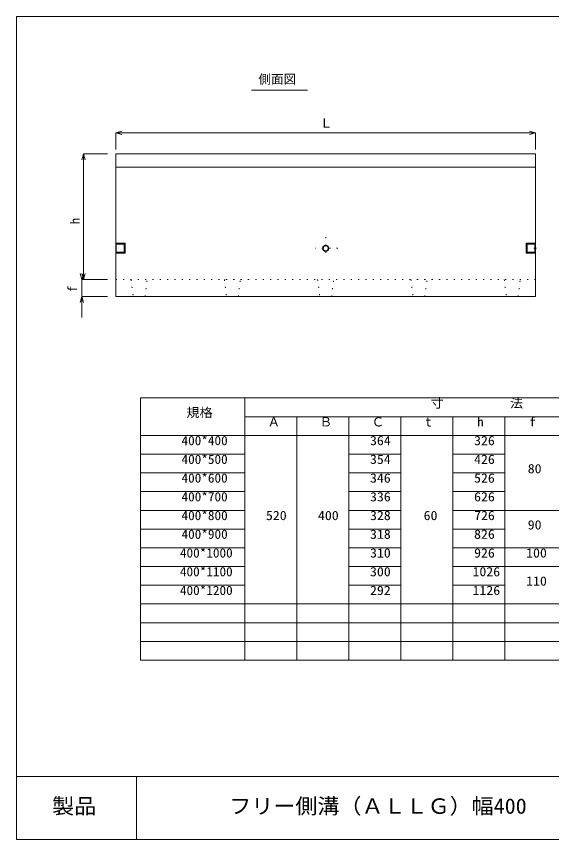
# Model space of a CAD drawing. Units: millimetres, scale not verified. Extents: x -162 to 6045, y 180 to 4102.
# Drawn here: x -162 to 2387, y 180 to 4102 of the extents above; entities that cross this region are included whole.
import ezdxf
from ezdxf.enums import TextEntityAlignment as Align

# ---------------------------------------------------------------- set-up
doc = ezdxf.new("R2010")
doc.units = ezdxf.units.MM
doc.header["$LTSCALE"] = 20
doc.linetypes.add('DOTTED', pattern=[1.75, 0.25, -1.5])
doc.layers.add('_0-0_', color=7, linetype='Continuous', lineweight=18)
doc.styles.add('ＭＳ ゴシック', font='')
doc.styles.get('ＭＳ ゴシック').set_extended_font_data('MS Gothic')

msp = doc.modelspace()

# ---------------------------------------------------------------- linework, layer by layer
at = {"layer": '_0-0_'}
for p, q in [((-161.72, 4102.25), (6045.25, 4102.25)), ((-161.72, 4102.25), (-161.72, 179.9)), ((957.62, 3751.58), (1224.29, 3751.58)), ((957.62, 3751.58), (1224.29, 3751.58)), ((311.33, 3448), (2311.33, 3448)), ((311.33, 3448), (311.33, 2768)), ((2311.33, 3448), (2311.33, 2768)), ((2311.33, 3384), (311.33, 3384)), ((311.33, 3074), (311.33, 3122.11)), ((2311.33, 3074), (2311.33, 3122.11)), ((311.33, 2972.01), (311.33, 3024)), ((311.33, 3022.01), (311.33, 2973.64)), ((356.33, 3021.34), (311.33, 3021.34)), ((351.33, 3016.34), (356.33, 3021.34)), ((356.33, 2974.67), (356.33, 3021.34)), ((2266.33, 2974.67), (2266.33, 3021.34)), ((2271.33, 3016.34), (2266.33, 3021.34)), ((2266.33, 3021.34), (2311.33, 3021.34)), ((2311.33, 2972.01), (2311.33, 3024)), ((2311.33, 2972.01), (2311.33, 3024)), ((2311.33, 3022.01), (2311.33, 2973.64)), ((351.33, 3016.34), (311.33, 3016.34)), ((314, 3013), (311.33, 3013)), ((314, 3005), (311.33, 3005)), ((314, 2991), (311.33, 2991)), ((314, 2983), (311.33, 2983)), ((314, 2983), (314, 3013)), ((351.33, 2979.67), (351.33, 3016.34)), ((2271.33, 2979.67), (2271.33, 3016.34)), ((2271.33, 3016.34), (2311.33, 3016.34)), ((2303.76, 2998), (2315.21, 2998)), ((2308.67, 2983), (2308.67, 3013)), ((2308.67, 3013), (2311.33, 3013)), ((2308.67, 3005), (2311.33, 3005)), ((2308.67, 2991), (2311.33, 2991)), ((2308.67, 2983), (2311.33, 2983)), ((351.33, 2979.67), (311.33, 2979.67)), ((356.33, 2974.67), (311.33, 2974.67)), ((351.33, 2979.67), (356.33, 2974.67)), ((2271.33, 2979.67), (2266.33, 2974.67)), ((2266.33, 2974.67), (2311.33, 2974.67)), ((2271.33, 2979.67), (2311.33, 2979.67)), ((2311.33, 2768), (311.33, 2768)), ((429.74, 2284.23), (5229.74, 2284.23)), ((429.74, 2284.23), (429.74, 1034.65)), ((925.61, 2284.23), (925.61, 1034.65)), ((925.61, 2194.98), (5229.74, 2194.98)), ((1173.54, 2194.98), (1173.54, 1034.65)), ((1421.47, 2194.98), (1421.47, 1034.65)), ((1669.41, 2194.98), (1669.41, 1034.65)), ((1917.34, 2194.98), (1917.34, 1034.65)), ((2165.28, 2194.98), (2165.28, 1034.65)), ((429.74, 2105.72), (5229.74, 2105.72)), ((429.74, 2016.46), (925.61, 2016.46)), ((1421.47, 2016.46), (1669.41, 2016.46)), ((1917.34, 2016.46), (2165.28, 2016.46)), ((429.74, 1927.21), (925.61, 1927.21)), ((1421.47, 1927.21), (1669.41, 1927.21)), ((1917.34, 1927.21), (2165.28, 1927.21)), ((429.74, 1837.95), (925.61, 1837.95)), ((1421.47, 1837.95), (1669.41, 1837.95)), ((1917.34, 1837.95), (2165.28, 1837.95)), ((429.74, 1748.7), (925.61, 1748.7)), ((1421.47, 1748.7), (1669.41, 1748.7)), ((1917.34, 1748.7), (2661.14, 1748.7)), ((429.74, 1659.44), (925.61, 1659.44)), ((1421.47, 1659.44), (1669.41, 1659.44)), ((1917.34, 1659.44), (2165.28, 1659.44)), ((429.74, 1570.18), (925.61, 1570.18)), ((1421.47, 1570.18), (1669.41, 1570.18)), ((1917.34, 1570.18), (2661.14, 1570.18)), ((429.74, 1480.93), (925.61, 1480.93)), ((1421.47, 1480.93), (1669.41, 1480.93)), ((1917.34, 1480.93), (2661.14, 1480.93)), ((429.74, 1391.67), (925.61, 1391.67)), ((1421.47, 1391.67), (1669.41, 1391.67)), ((1917.34, 1391.67), (2165.28, 1391.67)), ((429.74, 1302.41), (5229.74, 1302.41)), ((429.74, 1213.16), (5229.74, 1213.16)), ((429.74, 1123.9), (5229.74, 1123.9)), ((429.74, 1034.65), (5229.74, 1034.65)), ((-161.72, 179.9), (-161.72, 479.9)), ((-161.72, 479.9), (6045.25, 479.9)), ((410.47, 179.9), (410.47, 479.9)), ((6045.25, 179.9), (-161.72, 179.9)), ((6045.25, 179.9), (-161.72, 179.9)), ((-161.72, 179.9), (410.47, 179.9)), ((410.47, 179.9), (2634.94, 179.9))]:
    msp.add_line(p, q, dxfattribs=at)
at = {"layer": '_0-0_', "color": 4, "lineweight": 9}
for p, q in [((311.33, 3547.86), (340.31, 3555.62)), ((311.33, 3547.86), (2311.33, 3547.86)), ((311.33, 3547.86), (340.31, 3540.09)), ((311.33, 3547.86), (311.33, 3468.29)), ((2311.33, 3547.86), (2282.36, 3555.62)), ((2311.33, 3547.86), (2282.36, 3540.09)), ((2311.33, 3547.86), (2311.33, 3468.29)), ((157.68, 3448), (149.91, 3419.03)), ((157.68, 2848), (157.68, 3448)), ((157.68, 3448), (165.44, 3419.03)), ((157.68, 3448), (271.69, 3448)), ((149.91, 2848), (142.15, 2876.98)), ((149.91, 2848), (142.15, 2876.98)), ((149.91, 2848), (157.68, 2876.98)), ((149.91, 2848), (157.68, 2876.98)), ((157.68, 2848), (149.91, 2876.98)), ((157.68, 2848), (149.91, 2876.98)), ((157.68, 2848), (165.44, 2876.98)), ((157.68, 2848), (165.44, 2876.98)), ((149.91, 2768), (149.91, 2848)), ((149.91, 2848), (271.69, 2848)), ((149.91, 2768), (149.91, 2848)), ((149.91, 2848), (271.69, 2848)), ((157.68, 2848), (271.69, 2848)), ((157.68, 2848), (271.69, 2848)), ((149.91, 2768), (142.15, 2739.03)), ((149.91, 2768), (142.15, 2739.03)), ((149.91, 2768), (149.91, 2668)), ((149.91, 2768), (157.68, 2739.03)), ((149.91, 2768), (271.69, 2768)), ((149.91, 2768), (149.91, 2668)), ((149.91, 2768), (157.68, 2739.03)), ((149.91, 2768), (271.69, 2768))]:
    msp.add_line(p, q, dxfattribs=at)
at = {"layer": '_0-0_', "linetype": 'DOTTED'}
for p, q in [((1311.7, 3050.87), (1311.7, 2955.86)), ((1368.7, 2997.48), (1261.41, 2997.48)), ((2310.4, 2998), (2312.61, 2998)), ((2311.33, 2848), (311.33, 2848)), ((384.26, 2848), (394.26, 2768)), ((450.63, 2768), (460.63, 2848)), ((828.71, 2848), (838.71, 2768)), ((895.07, 2768), (905.07, 2848)), ((1273.15, 2848), (1283.15, 2768)), ((1339.52, 2768), (1349.52, 2848)), ((1717.6, 2848), (1727.6, 2768)), ((1783.96, 2768), (1793.96, 2848)), ((2162.04, 2848), (2172.04, 2768)), ((2228.41, 2768), (2238.41, 2848))]:
    msp.add_line(p, q, dxfattribs=at)
at = {"layer": '_0-0_'}
for radius in [15, 12]:
    msp.add_circle((1311.7, 2997.48), radius, dxfattribs=at)

# ---------------------------------------------------------------- texts
at = {"layer": '_0-0_', "style": 'ＭＳ ゴシック'}
for s, p in [('側面図', (990.96, 3768.24)), ('側面図', (990.96, 3768.24)), ('Ｌ', (1283.76, 3558.88)), ('Ａ', (1034.42, 2135.26)), ('Ｂ', (1282.36, 2135.26)), ('Ｃ', (1530.29, 2135.26)), ('t', (1785.8, 2135.26)), ('h', (2033.73, 2135.26)), ('f', (2281.67, 2135.26))]:
    msp.add_text(s, height=43.99, dxfattribs=at).set_placement(p, align=Align.BOTTOM_LEFT)
for s, p in [('h', (152.54, 3112.27)), ('f', (140.09, 2788.71))]:
    msp.add_text(s, height=43.99, rotation=90, dxfattribs=at).set_placement(p, align=Align.BOTTOM_LEFT)
for s, height, width, p in [('寸\u3000\u3000\u3000\u3000\u3000法', 43.99, 1.05, (1811.28, 2224.52)), ('規格', 43.99, 1.05, (647.37, 2179.89)), ('400*400', 43.99, 1.05, (624.64, 2046.01)), ('364', 43.99, 1.1, (1522.71, 2046.01)), ('326', 43.99, 1.1, (2018.58, 2046.01)), ('400*500', 43.99, 1.05, (624.64, 1956.75)), ('354', 43.99, 1.1, (1522.71, 1956.75)), ('426', 43.99, 1.1, (2018.58, 1956.75)), ('80', 43.99, 1.1, (2274.09, 1912.12)), ('400*600', 43.99, 1.05, (624.64, 1867.5)), ('346', 43.99, 1.1, (1522.71, 1867.5)), ('526', 43.99, 1.1, (2018.58, 1867.5)), ('400*700', 43.99, 1.05, (624.64, 1778.24)), ('336', 43.99, 1.1, (1522.71, 1778.24)), ('626', 43.99, 1.1, (2018.58, 1778.24)), ('400*800', 43.99, 1.05, (624.64, 1688.98)), ('520', 43.99, 1.1, (1026.85, 1688.98)), ('400', 43.99, 1.1, (1274.78, 1688.98)), ('328', 43.99, 1.1, (1522.71, 1688.98)), ('60', 43.99, 1.1, (1778.22, 1688.98)), ('726', 43.99, 1.1, (2018.58, 1688.98)), ('90', 43.99, 1.1, (2274.09, 1644.36)), ('400*900', 43.99, 1.05, (624.64, 1599.73)), ('318', 43.99, 1.1, (1522.71, 1599.73)), ('826', 43.99, 1.1, (2018.58, 1599.73)), ('400*1000', 43.99, 1.05, (617.07, 1510.47)), ('310', 43.99, 1.1, (1522.71, 1510.47)), ('926', 43.99, 1.1, (2018.58, 1510.47)), ('100', 43.99, 1.1, (2266.52, 1510.47)), ('400*1100', 43.99, 1.05, (617.07, 1421.21)), ('300', 43.99, 1.1, (1522.71, 1421.21)), ('1026', 43.99, 1.1, (2011.01, 1421.21)), ('110', 43.99, 1.1, (2266.52, 1376.59)), ('400*1200', 43.99, 1.05, (617.07, 1331.96)), ('292', 43.99, 1.1, (1522.71, 1331.96)), ('1126', 43.99, 1.1, (2011.01, 1331.96)), ('製品', 73.31, 1.05, (8.26, 280.73)), ('フリー側溝（ＡＬＬＧ）幅400', 73.31, 1.05, (852.08, 280.73))]:
    msp.add_text(s, height=height, dxfattribs=dict(at, width=width)).set_placement(p, align=Align.BOTTOM_LEFT)

doc.saveas('drawing.dxf')
